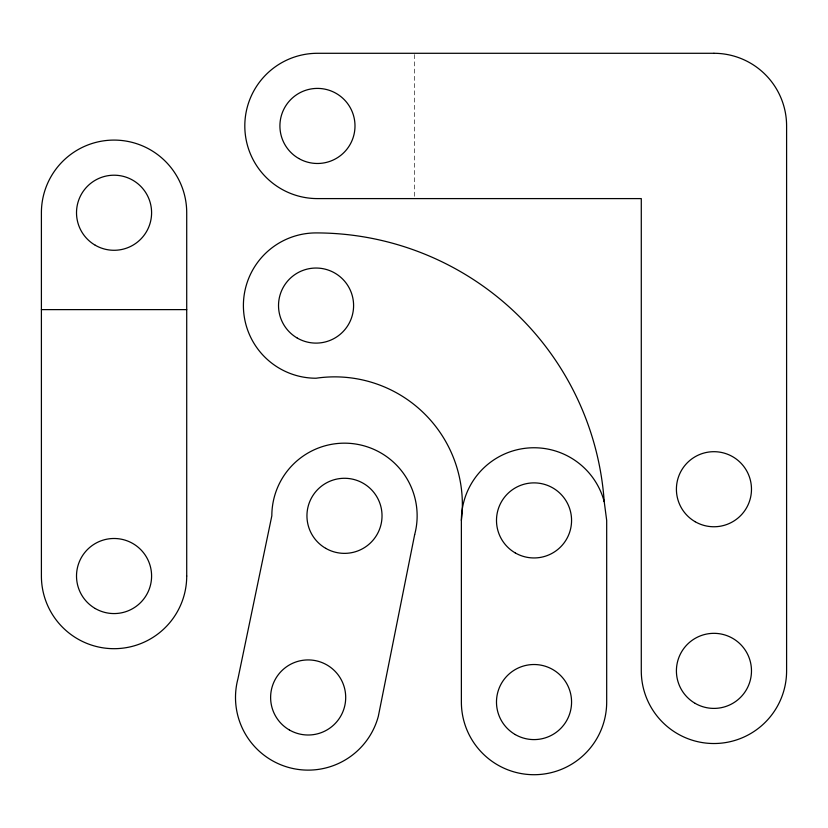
<?xml version="1.0" encoding="UTF-8"?>
<svg xmlns="http://www.w3.org/2000/svg" width="828" height="828" viewBox="0 0 828 828"><rect width="100%" height="100%" fill="white"/><g stroke="black" fill="none" stroke-linecap="round" stroke-linejoin="round"><path stroke-width="0.62" stroke-dasharray="4.14 3.1" d="M414.331 54.576L414.331 198.596"/><path stroke-width="1.24" d="M41.4 309.62L186.714 309.62M604.212 501.613L606.686 520.419L606.686 702.051A72.657 72.657 0 0 1 534.029 774.708A72.657 72.657 0 0 1 461.372 702.051L461.372 520.419A127.667 127.667 0 0 0 316.058 378.23A72.657 72.657 0 0 1 243.401 305.573A72.657 72.657 0 0 1 316.058 232.916A288.858 288.858 0 0 1 604.212 501.613A72.657 72.657 0 0 0 461.372 520.419M414.662 534.629L378.334 716.272A72.657 72.657 0 0 1 289.355 767.649A72.657 72.657 0 0 1 237.978 678.66L271.832 515.823A72.657 72.657 0 0 1 353.97 443.787A72.657 72.657 0 0 1 414.662 534.629M713.943 53.292L317.466 53.292A72.657 72.657 0 0 0 244.809 125.949A72.657 72.657 0 0 0 317.466 198.596L641.286 198.596L641.286 670.866A72.657 72.657 0 0 0 713.943 743.523A72.657 72.657 0 0 0 786.6 670.866L786.6 125.949A72.657 72.657 0 0 0 713.943 53.292M186.714 576.029L186.714 212.744A72.657 72.657 0 0 0 114.057 140.087A72.657 72.657 0 0 0 41.4 212.744L41.4 576.029A72.657 72.657 0 0 0 114.057 648.686A72.657 72.657 0 0 0 186.714 576.029M298.691 158.458A37.539 37.539 0 0 0 354.995 125.949A37.539 37.539 0 0 0 298.691 93.429A37.539 37.539 0 0 0 298.691 158.458M695.178 703.376A37.539 37.539 0 0 0 751.482 670.866A37.539 37.539 0 0 0 695.178 638.357A37.539 37.539 0 0 0 695.178 703.376M695.178 521.733A37.539 37.539 0 0 0 751.482 489.224A37.539 37.539 0 0 0 695.178 456.714A37.539 37.539 0 0 0 695.178 521.733M297.293 338.083A37.539 37.539 0 0 0 353.597 305.573A37.539 37.539 0 0 0 297.293 273.064A37.539 37.539 0 0 0 297.293 338.083M515.264 734.571A37.539 37.539 0 0 0 571.568 702.051A37.539 37.539 0 0 0 515.264 669.541A37.539 37.539 0 0 0 515.264 734.571M515.264 552.928A37.539 37.539 0 0 0 571.568 520.419A37.539 37.539 0 0 0 515.264 487.909A37.539 37.539 0 0 0 515.264 552.928M289.386 729.975A37.539 37.539 0 0 0 345.7 697.466A37.539 37.539 0 0 0 289.386 664.956A37.539 37.539 0 0 0 289.386 729.975M325.714 548.333A37.539 37.539 0 0 0 382.029 515.823A37.539 37.539 0 0 0 325.714 483.314A37.539 37.539 0 0 0 325.714 548.333M95.282 608.539A37.539 37.539 0 0 0 151.596 576.029A37.539 37.539 0 0 0 95.282 543.52A37.539 37.539 0 0 0 95.282 608.539M95.282 245.254A37.539 37.539 0 0 0 151.596 212.744A37.539 37.539 0 0 0 95.282 180.235A37.539 37.539 0 0 0 95.282 245.254"/></g></svg>
